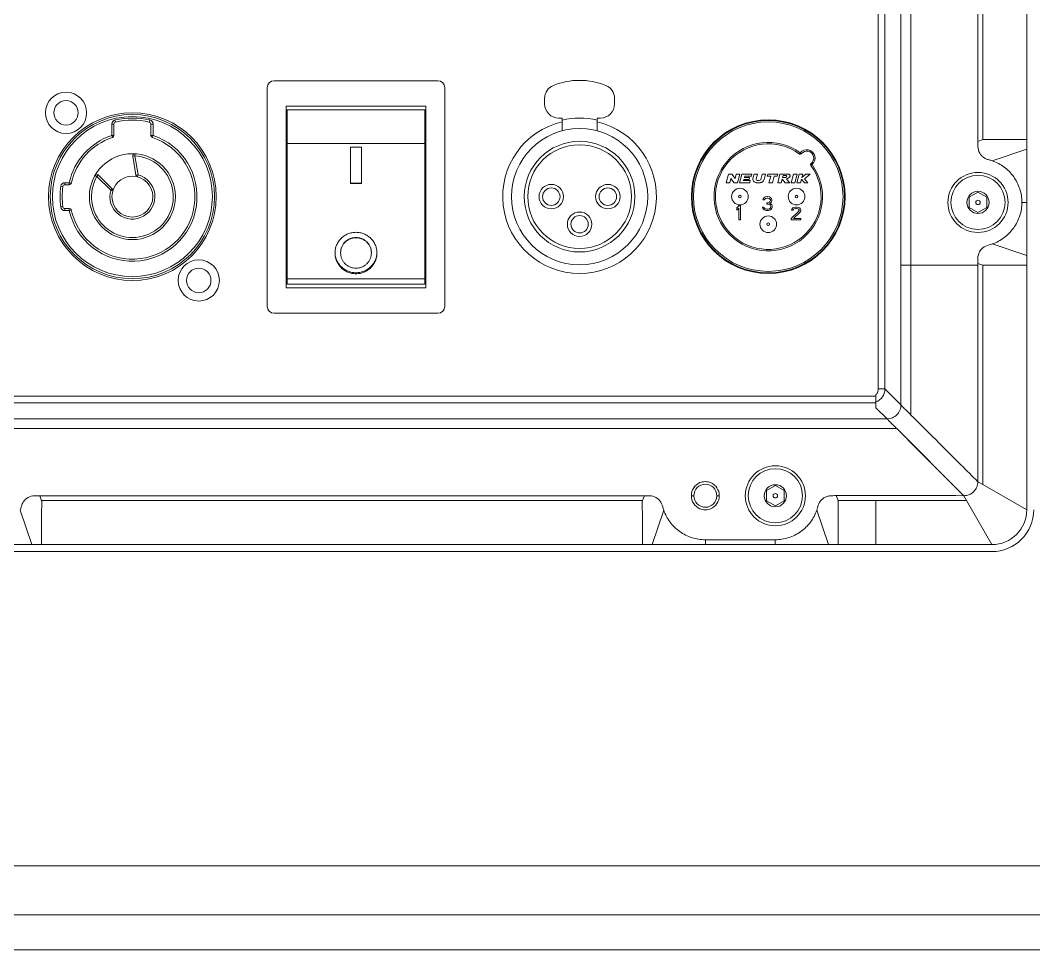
# Model space of a CAD drawing. Header units: millimetres. Extents: x 0 to 3564, y 0 to 2520.
# Drawn here: x 2498.1 to 2643.2, y 974.5 to 1107.5 of the extents above; entities that cross this region are included whole.
import ezdxf

# ---------------------------------------------------------------- set-up
doc = ezdxf.new("R2010")
doc.units = ezdxf.units.MM
doc.layers.get('0').update_dxf_attribs({"lineweight": 13})

# ---------------------------------------------------------------- blocks, each defined once
blk = doc.blocks.new('A$C026F559B')
for p, q in [((11.55, -21.91), (10.28, -22.64)), ((10.28, -24.11), (10.28, -22.64)), ((12.82, -22.64), (11.55, -21.91)), ((12.82, -22.64), (12.82, -24.11)), ((10.28, -24.11), (11.55, -24.84)), ((11.55, -24.84), (12.82, -24.11))]:
    blk.add_line(p, q)
for radius in [4.3, 3.88, 1.59, 0.317]:
    blk.add_circle((11.55, -23.38), radius)

msp = doc.modelspace()

# ---------------------------------------------------------------- linework, layer by layer
for p, q in [((2642.18, 1390.47), (2642.18, 1072.47)), ((2620.92, 1054.76), (2620.92, 1217.47)), ((2621.88, 1054.76), (2621.88, 1217.47)), ((2625.57, 1217.07), (2625.57, 1072.47)), ((2624.18, 1181.47), (2624.18, 1072.47)), ((2635.18, 1162.76), (2635.18, 1090.2)), ((2635.88, 1090.47), (2635.88, 1162.49)), ((2557.88, 1098.89), (2534.48, 1098.89)), ((2533.48, 1097.89), (2533.48, 1066.59)), ((2558.88, 1066.59), (2558.88, 1097.89)), ((2556.18, 1095.24), (2536.18, 1095.24)), ((2536.18, 1095.24), (2536.18, 1069.24)), ((2556.18, 1069.24), (2556.18, 1095.24)), ((2573.18, 1095.54), (2573.18, 1096.36)), ((2583.18, 1096.36), (2583.18, 1095.54)), ((2536.33, 1094.74), (2556.03, 1094.74)), ((2536.33, 1094.74), (2536.33, 1069.74)), ((2556.03, 1069.74), (2556.03, 1094.74)), ((2511.53, 1092.68), (2511.23, 1092.68)), ((2511.23, 1091.06), (2511.23, 1092.68)), ((2511.53, 1092.68), (2511.53, 1091.06)), ((2511.76, 1092.97), (2511.69, 1093.27)), ((2516.59, 1092.97), (2516.66, 1093.27)), ((2517.13, 1092.68), (2516.83, 1092.68)), ((2516.83, 1091.06), (2516.83, 1092.68)), ((2517.13, 1092.68), (2517.13, 1091.06)), ((2575.68, 1093.54), (2575.18, 1093.54)), ((2575.68, 1093.26), (2575.68, 1093.54)), ((2575.68, 1093.26), (2575.68, 1091.72)), ((2581.18, 1093.54), (2580.68, 1093.54)), ((2580.68, 1093.54), (2580.68, 1093)), ((2580.68, 1091.72), (2580.68, 1093)), ((2608.58, 1092.65), (2608.58, 1092.69)), ((2511.23, 1091.06), (2511.53, 1091.06)), ((2511.32, 1090.78), (2511.23, 1091.06)), ((2516.83, 1091.06), (2517.13, 1091.06)), ((2517.03, 1090.78), (2517.13, 1091.06)), ((2556.03, 1089.91), (2536.33, 1089.91)), ((2546.98, 1089.39), (2545.38, 1089.39)), ((2545.38, 1084.17), (2545.38, 1089.39)), ((2546.98, 1089.39), (2546.98, 1084.17)), ((2635.88, 1090.47), (2635.18, 1090.2)), ((2635.88, 1090.47), (2642.18, 1090.47)), ((2514.53, 1088.13), (2514.24, 1088.08)), ((2514.69, 1085.36), (2514.24, 1088.08)), ((2514.55, 1088.43), (2514.53, 1088.13)), ((2514.99, 1085.41), (2514.53, 1088.13)), ((2609.63, 1088.39), (2609.75, 1088.55)), ((2609.75, 1088.55), (2609.91, 1088.43)), ((2642.18, 1089.09), (2637.25, 1087.43)), ((2611.44, 1086.87), (2611.28, 1086.75)), ((2611.31, 1087.03), (2611.44, 1086.87)), ((2508.83, 1085.33), (2509.09, 1085.19)), ((2509.3, 1085.4), (2509.09, 1085.19)), ((2509.09, 1085.19), (2511.08, 1083.2)), ((2509.3, 1085.4), (2511.29, 1083.41)), ((2514.69, 1085.36), (2514.99, 1085.41)), ((2514.91, 1085.12), (2514.99, 1085.41)), ((2599.5, 1085.5), (2599.18, 1084.29)), ((2599.98, 1085.5), (2599.5, 1085.5)), ((2600.44, 1084.9), (2599.98, 1085.5)), ((2600.6, 1085.5), (2600.44, 1084.9)), ((2601.1, 1085.5), (2600.6, 1085.5)), ((2600.78, 1084.29), (2601.1, 1085.5)), ((2601.4, 1085.5), (2601.08, 1084.29)), ((2602.85, 1085.5), (2601.4, 1085.5)), ((2601.78, 1085.04), (2601.82, 1085.21)), ((2602.5, 1085.04), (2601.78, 1085.04)), ((2601.82, 1085.21), (2602.77, 1085.21)), ((2602.43, 1084.75), (2602.5, 1085.04)), ((2602.77, 1085.21), (2602.85, 1085.5)), ((2603.15, 1085.5), (2602.99, 1084.9)), ((2603.65, 1085.5), (2603.15, 1085.5)), ((2603.47, 1084.83), (2603.65, 1085.5)), ((2604.3, 1085.5), (2604.1, 1084.76)), ((2604.8, 1085.5), (2604.3, 1085.5)), ((2604.59, 1084.74), (2604.8, 1085.5)), ((2605.1, 1085.5), (2605.02, 1085.21)), ((2605.02, 1085.21), (2605.53, 1085.21)), ((2606.55, 1085.5), (2605.1, 1085.5)), ((2605.53, 1085.21), (2605.28, 1084.29)), ((2605.78, 1084.29), (2606.03, 1085.21)), ((2606.03, 1085.21), (2606.47, 1085.21)), ((2606.47, 1085.21), (2606.55, 1085.5)), ((2606.85, 1085.5), (2606.53, 1084.29)), ((2608.06, 1085.5), (2606.85, 1085.5)), ((2607.22, 1085.02), (2607.3, 1085.31)), ((2607.22, 1085.02), (2607.58, 1085.02)), ((2607.78, 1085.31), (2607.3, 1085.31)), ((2607.58, 1085.02), (2607.62, 1085.02)), ((2607.62, 1085.02), (2607.65, 1085.03)), ((2607.65, 1085.03), (2607.69, 1085.04)), ((2607.71, 1085.05), (2607.69, 1085.04)), ((2607.74, 1085.06), (2607.71, 1085.05)), ((2607.76, 1085.08), (2607.74, 1085.06)), ((2607.78, 1085.09), (2607.76, 1085.08)), ((2607.79, 1085.3), (2607.78, 1085.31)), ((2607.79, 1085.12), (2607.78, 1085.09)), ((2607.8, 1085.29), (2607.79, 1085.3)), ((2607.8, 1085.14), (2607.79, 1085.12)), ((2607.81, 1085.28), (2607.8, 1085.29)), ((2607.8, 1085.14), (2607.81, 1085.16)), ((2607.82, 1085.27), (2607.81, 1085.28)), ((2607.81, 1085.16), (2607.82, 1085.18)), ((2607.82, 1085.25), (2607.82, 1085.27)), ((2607.82, 1085.23), (2607.82, 1085.25)), ((2607.82, 1085.21), (2607.82, 1085.23)), ((2607.82, 1085.2), (2607.82, 1085.21)), ((2607.82, 1085.18), (2607.82, 1085.2)), ((2607.95, 1084.89), (2608.03, 1084.92)), ((2608.03, 1084.92), (2608.09, 1084.96)), ((2608.1, 1085.5), (2608.06, 1085.5)), ((2608.09, 1084.96), (2608.15, 1085)), ((2608.14, 1085.5), (2608.1, 1085.5)), ((2608.18, 1085.48), (2608.14, 1085.5)), ((2608.15, 1085), (2608.2, 1085.04)), ((2608.22, 1085.46), (2608.18, 1085.48)), ((2608.2, 1085.04), (2608.24, 1085.09)), ((2608.25, 1085.43), (2608.22, 1085.46)), ((2608.24, 1085.09), (2608.27, 1085.14)), ((2608.27, 1085.4), (2608.25, 1085.43)), ((2608.29, 1085.37), (2608.27, 1085.4)), ((2608.27, 1085.14), (2608.29, 1085.19)), ((2608.3, 1085.33), (2608.29, 1085.37)), ((2608.29, 1085.19), (2608.3, 1085.24)), ((2608.31, 1085.28), (2608.3, 1085.33)), ((2608.3, 1085.24), (2608.31, 1085.28)), ((2608.8, 1085.5), (2608.48, 1084.29)), ((2609.3, 1085.5), (2608.8, 1085.5)), ((2608.98, 1084.29), (2609.3, 1085.5)), ((2609.6, 1085.5), (2609.28, 1084.29)), ((2610.11, 1085.5), (2609.6, 1085.5)), ((2609.98, 1085.03), (2610.11, 1085.5)), ((2610.58, 1085.5), (2609.98, 1085.03)), ((2610.35, 1084.86), (2611.18, 1085.5)), ((2611.18, 1085.5), (2610.58, 1085.5)), ((2504.23, 1083.74), (2503.93, 1083.78)), ((2504.53, 1084.29), (2505.15, 1084.29)), ((2504.53, 1084.29), (2504.53, 1083.99)), ((2505.15, 1083.99), (2504.53, 1083.99)), ((2505.44, 1084.23), (2505.15, 1084.29)), ((2505.15, 1083.99), (2505.15, 1084.29)), ((2545.38, 1084.22), (2546.98, 1084.22)), ((2545.38, 1084.17), (2546.98, 1084.17)), ((2599.18, 1084.29), (2599.68, 1084.29)), ((2599.68, 1084.29), (2599.84, 1084.89)), ((2599.84, 1084.89), (2600.29, 1084.29)), ((2600.29, 1084.29), (2600.78, 1084.29)), ((2601.08, 1084.29), (2602.53, 1084.29)), ((2601.65, 1084.58), (2601.7, 1084.75)), ((2602.61, 1084.58), (2601.65, 1084.58)), ((2601.7, 1084.75), (2602.43, 1084.75)), ((2602.53, 1084.29), (2602.61, 1084.58)), ((2603.46, 1084.29), (2604.01, 1084.29)), ((2603.86, 1084.58), (2603.66, 1084.58)), ((2605.28, 1084.29), (2605.78, 1084.29)), ((2606.53, 1084.29), (2607.03, 1084.29)), ((2607.03, 1084.29), (2607.16, 1084.81)), ((2607.16, 1084.81), (2607.61, 1084.29)), ((2607.61, 1084.29), (2608.26, 1084.29)), ((2607.81, 1084.81), (2607.95, 1084.89)), ((2608.26, 1084.29), (2607.81, 1084.81)), ((2608.48, 1084.29), (2608.98, 1084.29)), ((2609.28, 1084.29), (2609.78, 1084.29)), ((2609.78, 1084.29), (2609.92, 1084.81)), ((2609.92, 1084.81), (2610.37, 1084.29)), ((2610.85, 1084.29), (2610.35, 1084.86)), ((2610.37, 1084.29), (2610.85, 1084.29)), ((2511.08, 1083.2), (2511.29, 1083.41)), ((2511.37, 1083.11), (2511.08, 1083.2)), ((2594.28, 1083.08), (2594.28, 1082.29)), ((2604.6, 1082.17), (2604.45, 1081.99)), ((2604.75, 1082.25), (2604.6, 1082.17)), ((2604.68, 1081.95), (2604.79, 1082.04)), ((2605.01, 1082.29), (2604.75, 1082.25)), ((2604.79, 1082.04), (2604.98, 1082.08)), ((2604.98, 1082.08), (2605.13, 1082.08)), ((2605.09, 1082.29), (2605.01, 1082.29)), ((2605.35, 1082.25), (2605.09, 1082.29)), ((2605.13, 1082.08), (2605.31, 1082.04)), ((2605.31, 1082.04), (2605.43, 1081.95)), ((2605.5, 1082.17), (2605.35, 1082.25)), ((2605.65, 1081.99), (2605.5, 1082.17)), ((2616.08, 1081.51), (2616.08, 1082.29)), ((2504.23, 1080.85), (2503.93, 1080.81)), ((2504.53, 1080.59), (2505.15, 1080.59)), ((2504.53, 1080.59), (2504.53, 1080.29)), ((2505.15, 1080.29), (2505.15, 1080.59)), ((2600.95, 1080.99), (2600.68, 1080.69)), ((2600.68, 1080.69), (2600.68, 1080.35)), ((2600.68, 1080.35), (2600.95, 1080.65)), ((2601.23, 1080.99), (2600.95, 1080.99)), ((2600.95, 1080.65), (2600.95, 1078.99)), ((2601.23, 1078.99), (2601.23, 1080.99)), ((2604.56, 1080.76), (2604.38, 1080.76)), ((2604.38, 1080.76), (2604.41, 1080.63)), ((2604.45, 1081.99), (2604.41, 1081.82)), ((2604.41, 1081.82), (2604.6, 1081.82)), ((2604.41, 1080.63), (2604.49, 1080.51)), ((2604.6, 1080.68), (2604.56, 1080.76)), ((2604.6, 1081.82), (2604.68, 1081.95)), ((2604.68, 1080.59), (2604.6, 1080.68)), ((2604.75, 1080.55), (2604.68, 1080.59)), ((2605.13, 1081.4), (2604.98, 1081.4)), ((2604.98, 1081.4), (2604.98, 1081.23)), ((2604.98, 1081.23), (2605.13, 1081.23)), ((2605.35, 1081.48), (2605.13, 1081.4)), ((2605.13, 1081.23), (2605.35, 1081.19)), ((2605.43, 1081.57), (2605.35, 1081.48)), ((2605.35, 1081.19), (2605.46, 1081.1)), ((2605.43, 1080.59), (2605.35, 1080.55)), ((2605.43, 1081.95), (2605.5, 1081.82)), ((2605.5, 1081.74), (2605.43, 1081.57)), ((2605.43, 1081.31), (2605.58, 1081.44)), ((2605.61, 1081.23), (2605.43, 1081.31)), ((2605.5, 1080.68), (2605.43, 1080.59)), ((2605.46, 1081.1), (2605.54, 1080.93)), ((2605.5, 1081.82), (2605.5, 1081.74)), ((2605.54, 1080.76), (2605.5, 1080.68)), ((2605.54, 1080.93), (2605.54, 1080.76)), ((2605.58, 1081.44), (2605.65, 1081.57)), ((2605.69, 1081.1), (2605.61, 1081.23)), ((2605.61, 1080.51), (2605.69, 1080.63)), ((2605.69, 1081.82), (2605.65, 1081.99)), ((2605.65, 1081.57), (2605.69, 1081.74)), ((2605.69, 1081.74), (2605.69, 1081.82)), ((2605.73, 1080.93), (2605.69, 1081.1)), ((2605.69, 1080.63), (2605.73, 1080.76)), ((2605.73, 1080.76), (2605.73, 1080.93)), ((2608.7, 1080.68), (2608.55, 1080.52)), ((2608.85, 1080.75), (2608.7, 1080.68)), ((2609.11, 1080.79), (2608.85, 1080.75)), ((2608.89, 1080.56), (2609.08, 1080.6)), ((2609.08, 1080.6), (2609.23, 1080.6)), ((2609.26, 1080.79), (2609.11, 1080.79)), ((2609.23, 1080.6), (2609.41, 1080.56)), ((2609.49, 1080.75), (2609.26, 1080.79)), ((2609.64, 1080.68), (2609.49, 1080.75)), ((2609.79, 1080.52), (2609.64, 1080.68)), ((2505.15, 1080.29), (2504.53, 1080.29)), ((2505.44, 1080.36), (2505.15, 1080.29)), ((2604.49, 1080.51), (2604.6, 1080.42)), ((2604.6, 1080.42), (2604.75, 1080.34)), ((2604.94, 1080.51), (2604.75, 1080.55)), ((2604.75, 1080.34), (2604.9, 1080.29)), ((2604.9, 1080.29), (2605.2, 1080.29)), ((2605.16, 1080.51), (2604.94, 1080.51)), ((2605.35, 1080.55), (2605.16, 1080.51)), ((2605.2, 1080.29), (2605.35, 1080.34)), ((2605.35, 1080.34), (2605.5, 1080.42)), ((2605.5, 1080.42), (2605.61, 1080.51)), ((2609.53, 1080.14), (2608.48, 1079.18)), ((2608.48, 1079.18), (2608.48, 1078.99)), ((2608.55, 1080.52), (2608.51, 1080.37)), ((2608.51, 1080.37), (2608.7, 1080.37)), ((2608.7, 1080.37), (2608.78, 1080.49)), ((2608.78, 1080.49), (2608.89, 1080.56)), ((2608.78, 1079.18), (2609.71, 1080.03)), ((2609.83, 1079.18), (2608.78, 1079.18)), ((2609.41, 1080.56), (2609.53, 1080.49)), ((2609.53, 1080.49), (2609.6, 1080.37)), ((2609.6, 1080.29), (2609.53, 1080.14)), ((2609.6, 1080.37), (2609.6, 1080.29)), ((2609.71, 1080.03), (2609.79, 1080.14)), ((2609.83, 1080.37), (2609.79, 1080.52)), ((2609.79, 1080.14), (2609.83, 1080.29)), ((2609.83, 1080.29), (2609.83, 1080.37)), ((2609.83, 1078.99), (2609.83, 1079.18)), ((2600.95, 1078.99), (2601.23, 1078.99)), ((2608.48, 1078.99), (2609.83, 1078.99)), ((2642.18, 1073.84), (2637.25, 1075.51)), ((2624.18, 1072.47), (2635.18, 1072.47)), ((2624.18, 1072.47), (2624.18, 1052.47)), ((2625.57, 1072.47), (2625.57, 1051.07)), ((2635.18, 1072.74), (2635.88, 1072.47)), ((2635.18, 1072.47), (2635.18, 1072.74)), ((2635.18, 1041.47), (2635.18, 1072.47)), ((2642.19, 1072.47), (2635.87, 1072.47)), ((2635.88, 1072.47), (2635.88, 1041.07)), ((2642.19, 1072.47), (2642.19, 1037.47)), ((2556.03, 1070.51), (2536.33, 1070.51)), ((2536.18, 1069.24), (2556.18, 1069.24)), ((2556.03, 1069.74), (2536.33, 1069.74)), ((2534.48, 1065.59), (2557.88, 1065.59)), ((2621.88, 1054.76), (2620.92, 1054.76)), ((2624.18, 1052.47), (2621.88, 1054.76)), ((2467.78, 1053.73), (2620.58, 1053.73)), ((2620.58, 1053.73), (2620.58, 1053.95)), ((2620.58, 1052.17), (2620.58, 1053.78)), ((2467.78, 1052.76), (2620.58, 1052.76)), ((2620.57, 1052.07), (2622.18, 1050.47)), ((2596.18, 1050.47), (2492.18, 1050.47)), ((2605.18, 1050.47), (2596.18, 1050.47)), ((2620.58, 1050.47), (2605.18, 1050.47)), ((2622.18, 1050.47), (2620.58, 1050.47)), ((2623.57, 1049.08), (2464.79, 1049.08)), ((2623.57, 1049.08), (2633.18, 1039.47)), ((2635.88, 1041.07), (2635.18, 1041.47)), ((2642.19, 1037.47), (2635.87, 1041.07)), ((2501.18, 1039.47), (2500.91, 1039.47)), ((2501.18, 1038.76), (2500.91, 1039.47)), ((2587.18, 1039.47), (2501.18, 1039.47)), ((2501.18, 1038.77), (2587.18, 1038.77)), ((2587.18, 1038.77), (2587.45, 1039.47)), ((2587.18, 1039.47), (2587.45, 1039.47)), ((2594.53, 1039.47), (2594.18, 1039.47)), ((2597.83, 1039.47), (2598.18, 1039.47)), ((2615.18, 1038.77), (2614.9, 1039.48)), ((2615.18, 1038.77), (2620.58, 1038.77)), ((2620.58, 1038.77), (2633.57, 1038.77)), ((2620.58, 1038.77), (2620.58, 1032.47)), ((2633.18, 1039.47), (2633.57, 1038.77)), ((2633.57, 1038.77), (2637.18, 1032.47)), ((2499.8, 1032.47), (2498.13, 1037.4)), ((2588.55, 1032.47), (2590.22, 1037.4)), ((2613.8, 1032.47), (2612.13, 1037.4)), ((2615.18, 1037.47), (2615.18, 1032.47)), ((2596.18, 1033.17), (2606.18, 1033.17)), ((2596.18, 1033.17), (2596.18, 1032.47)), ((2606.18, 1032.47), (2606.18, 1033.17)), ((2637.18, 1032.47), (2451.18, 1032.47)), ((2451.18, 1031.47), (2637.18, 1031.47)), ((2311.68, 986.46), (2776.68, 986.46)), ((2316.68, 979.46), (2771.68, 979.46)), ((2316.68, 974.46), (2771.68, 974.46))]:
    msp.add_line(p, q)
msp.add_lwpolyline([(2623.57, 1049.08), (2626.69, 1045.96), (2629.9, 1042.75), (2633.18, 1039.47)])
for centre, radius in [((2504.68, 1094.29), 2.95), ((2504.68, 1094.29), 1.75), ((2514.18, 1082.29), 12), ((2514.18, 1082.29), 11.75), ((2514.18, 1082.29), 11.45), ((2605.18, 1082.29), 11), ((2605.18, 1082.29), 10.9), ((2605.18, 1082.29), 10.7), ((2578.18, 1082.29), 9.75), ((2578.18, 1082.29), 7.92), ((2578.18, 1082.29), 7.42), ((2514.18, 1082.29), 6.15), ((2514.18, 1082.29), 2.92), ((2574.13, 1082.29), 1.75), ((2574.13, 1082.29), 1.25), ((2582.23, 1082.29), 1.75), ((2582.23, 1082.29), 1.25), ((2601.13, 1082.29), 1.19), ((2609.23, 1082.29), 1.19), ((2601.13, 1082.29), 0.19), ((2609.23, 1082.29), 0.19), ((2578.18, 1078.34), 1.75), ((2578.18, 1078.34), 1.25), ((2605.18, 1078.34), 1.19), ((2605.18, 1078.34), 0.19), ((2523.68, 1070.29), 2.95), ((2523.68, 1070.29), 1.75), ((2596.18, 1039.47), 1.65)]:
    msp.add_circle(centre, radius)
for centre, radius, start, end in [((2534.48, 1097.89), 1, 90, 180), ((2557.88, 1097.89), 1, 0, 90), ((2575.18, 1096.36), 2, 112.0243, 180), ((2578.18, 1088.94), 10, 67.9757, 112.0243), ((2581.18, 1096.36), 2, 0, 67.9757), ((2575.18, 1095.54), 2, 180, 270), ((2581.18, 1095.54), 2, 270, 0), ((2511.83, 1092.68), 0.6, 102.7476, 180), ((2511.83, 1092.68), 0.3, 102.7476, 180), ((2514.18, 1082.29), 11.25, 77.2524, 102.7476), ((2514.18, 1082.29), 10.95, 77.2524, 102.7476), ((2516.53, 1092.68), 0.3, 0, 77.2524), ((2516.53, 1092.68), 0.6, 0, 77.2524), ((2578.18, 1082.29), 11, 103.1366, 76.8634), ((2578.18, 1082.29), 11.25, 77.1604, 102.8396), ((2514.18, 1082.29), 9.25, 108.5976, 167.5131), ((2514.18, 1082.29), 9.25, 192.4869, 71.4024), ((2514.18, 1082.29), 8.95, 192.4869, 71.4024), ((2514.18, 1082.29), 8.95, 108.5976, 167.5131), ((2511.23, 1091.06), 0.3, 288.5976, 0), ((2517.13, 1091.06), 0.3, 180, 251.4024), ((2605.18, 1082.29), 7.76, 53.8428, 36.1573), ((2605.18, 1082.29), 7.56, 53.8427, 36.1573), ((2514.18, 1082.29), 5.85, 150.3644, 86.5075), ((2514.53, 1088.13), 0.3, 86.5075, 189.5279), ((2609.75, 1088.55), 0.2, 233.8427, 321.5371), ((2610.69, 1087.81), 1.2, 308.4622, 141.5372), ((2610.69, 1087.81), 1, 308.4629, 141.5371), ((2611.44, 1086.87), 0.2, 128.4629, 216.1573), ((2509.09, 1085.19), 0.3, 45, 150.3644), ((2514.18, 1082.29), 3.22, 163.7259, 75.4059), ((2514.99, 1085.41), 0.3, 189.5279, 255.4059), ((2514.18, 1082.29), 10.35, 171.7444, 188.2556), ((2504.53, 1083.69), 0.6, 90, 171.7444), ((2514.18, 1082.29), 10.05, 171.7444, 188.2556), ((2504.53, 1083.69), 0.3, 90, 171.7444), ((2505.15, 1084.29), 0.3, 270, 347.5131), ((2603.46, 1084.78), 0.484, 165, 270), ((2603.66, 1084.78), 0.194, 165, 270), ((2603.86, 1084.82), 0.242, 270, 345), ((2604.01, 1084.9), 0.605, 270, 345), ((2511.08, 1083.2), 0.3, 343.7259, 45), ((2504.53, 1080.89), 0.6, 188.2556, 270), ((2504.53, 1080.89), 0.3, 188.2556, 270), ((2505.15, 1080.29), 0.3, 12.4869, 90), ((2641.83, 1093.98), 12.52, 268.3986, 271.6018), ((2534.48, 1066.59), 1, 180, 270), ((2557.88, 1066.59), 1, 270, 0), ((2623.58, -597.03), 1636.53, 89.6641, 90.30385), ((2637.18, 1037.47), 6, 270.0037, 0.0002), ((2637.18, 1037.47), 5, 270.0002, 0)]:
    msp.add_arc(centre, radius, start, end)
for points, knots in [([(2635.18, 1090.2), (2635.18, 1089.88), (2635.13, 1089.22), (2635.44, 1088.43), (2635.9, 1087.96), (2636.31, 1087.7), (2636.78, 1087.55), (2637.1, 1087.48), (2637.25, 1087.43)], [0, 0, 0, 0, 0.250064, 0.499064, 0.624695, 0.750211, 0.875082, 1, 1, 1, 1]), ([(2641.48, 1081.47), (2641.48, 1082.12), (2641.27, 1083.42), (2640.39, 1085.18), (2639.02, 1086.59), (2637.86, 1087.21), (2637.25, 1087.43)], [0, 0, 0, 0, 0.25059, 0.500542, 0.750043, 1, 1, 1, 1]), ([(2641.48, 1081.47), (2641.48, 1080.82), (2641.27, 1079.52), (2640.39, 1077.76), (2639.01, 1076.35), (2637.86, 1075.73), (2637.25, 1075.51)], [0, 0, 0, 0, 0.250598, 0.50056, 0.750003, 1, 1, 1, 1]), ([(2546.18, 1077.18), (2545.98, 1077.18), (2545.59, 1077.14), (2545.02, 1076.97), (2544.5, 1076.7), (2544.04, 1076.33), (2543.67, 1075.88), (2543.39, 1075.37), (2543.22, 1074.81), (2543.18, 1074.42), (2543.18, 1074.23)], [0, 0, 0, 0, 0.126054, 0.251929, 0.377443, 0.502533, 0.627217, 0.751586, 0.875792, 1, 1, 1, 1]), ([(2546.18, 1076.44), (2546.03, 1076.44), (2545.74, 1076.41), (2545.33, 1076.29), (2544.95, 1076.09), (2544.61, 1075.82), (2544.34, 1075.5), (2544.13, 1075.13), (2544, 1074.73), (2543.98, 1074.45), (2543.98, 1074.31)], [0, 0, 0, 0, 0.126882, 0.253508, 0.379578, 0.504962, 0.629586, 0.753514, 0.876904, 1, 1, 1, 1]), ([(2546.18, 1076.4), (2546.03, 1076.4), (2545.74, 1076.37), (2545.33, 1076.24), (2544.95, 1076.04), (2544.61, 1075.77), (2544.33, 1075.44), (2544.13, 1075.06), (2544, 1074.65), (2543.98, 1074.37), (2543.98, 1074.23)], [0, 0, 0, 0, 0.126, 0.251853, 0.377359, 0.502475, 0.627193, 0.751599, 0.875817, 1, 1, 1, 1]), ([(2549.18, 1074.23), (2549.18, 1074.42), (2549.14, 1074.81), (2548.97, 1075.37), (2548.69, 1075.88), (2548.31, 1076.33), (2547.85, 1076.7), (2547.33, 1076.97), (2546.77, 1077.14), (2546.37, 1077.18), (2546.18, 1077.18)], [0, 0, 0, 0, 0.124207, 0.248413, 0.372781, 0.497462, 0.622554, 0.74807, 0.873946, 1, 1, 1, 1]), ([(2548.38, 1074.31), (2548.38, 1074.45), (2548.35, 1074.73), (2548.22, 1075.13), (2548.02, 1075.5), (2547.74, 1075.82), (2547.41, 1076.09), (2547.02, 1076.29), (2546.61, 1076.41), (2546.32, 1076.44), (2546.18, 1076.44)], [0, 0, 0, 0, 0.123094, 0.246481, 0.370407, 0.495032, 0.620418, 0.746489, 0.873118, 1, 1, 1, 1]), ([(2548.38, 1074.23), (2548.38, 1074.37), (2548.35, 1074.65), (2548.22, 1075.06), (2548.02, 1075.44), (2547.74, 1075.77), (2547.41, 1076.04), (2547.02, 1076.24), (2546.61, 1076.37), (2546.32, 1076.4), (2546.18, 1076.4)], [0, 0, 0, 0, 0.124183, 0.248401, 0.372806, 0.497525, 0.622642, 0.748149, 0.874001, 1, 1, 1, 1]), ([(2635.18, 1072.74), (2635.18, 1073.06), (2635.12, 1073.72), (2635.5, 1074.65), (2636.29, 1075.31), (2636.94, 1075.4), (2637.25, 1075.51)], [0, 0, 0, 0, 0.251007, 0.500259, 0.749204, 1, 1, 1, 1]), ([(2546.18, 1071.4), (2545.98, 1071.4), (2545.6, 1071.43), (2545.04, 1071.59), (2544.53, 1071.86), (2544.07, 1072.21), (2543.7, 1072.64), (2543.41, 1073.13), (2543.23, 1073.67), (2543.18, 1074.04), (2543.18, 1074.23)], [0, 0, 0, 0, 0.126853, 0.253446, 0.379513, 0.504907, 0.629558, 0.753513, 0.876917, 1, 1, 1, 1]), ([(2543.18, 1074.23), (2543.18, 1074.03), (2543.22, 1073.64), (2543.39, 1073.08), (2543.67, 1072.57), (2544.04, 1072.11), (2544.5, 1071.74), (2545.02, 1071.46), (2545.59, 1071.29), (2545.98, 1071.25), (2546.18, 1071.25)], [0, 0, 0, 0, 0.124028, 0.248321, 0.372934, 0.497875, 0.623119, 0.748606, 0.874269, 1, 1, 1, 1]), ([(2543.98, 1074.23), (2543.98, 1074.09), (2544, 1073.8), (2544.13, 1073.39), (2544.33, 1073.01), (2544.61, 1072.68), (2544.95, 1072.4), (2545.33, 1072.2), (2545.74, 1072.07), (2546.03, 1072.05), (2546.18, 1072.05)], [0, 0, 0, 0, 0.124051, 0.248333, 0.372917, 0.497826, 0.623055, 0.748541, 0.874238, 1, 1, 1, 1]), ([(2546.18, 1072.05), (2546.32, 1072.05), (2546.61, 1072.07), (2547.02, 1072.2), (2547.41, 1072.4), (2547.74, 1072.68), (2548.02, 1073.01), (2548.22, 1073.39), (2548.35, 1073.8), (2548.38, 1074.09), (2548.38, 1074.23)], [0, 0, 0, 0, 0.125764, 0.25146, 0.376944, 0.502171, 0.627079, 0.751664, 0.875947, 1, 1, 1, 1]), ([(2546.18, 1071.25), (2546.37, 1071.25), (2546.77, 1071.29), (2547.33, 1071.46), (2547.86, 1071.74), (2548.31, 1072.11), (2548.69, 1072.57), (2548.97, 1073.08), (2549.14, 1073.64), (2549.18, 1074.03), (2549.18, 1074.23)], [0, 0, 0, 0, 0.125731, 0.251392, 0.376875, 0.502116, 0.62706, 0.751675, 0.875968, 1, 1, 1, 1]), ([(2549.18, 1074.23), (2549.17, 1074.04), (2549.12, 1073.67), (2548.94, 1073.13), (2548.66, 1072.64), (2548.28, 1072.21), (2547.83, 1071.86), (2547.31, 1071.59), (2546.75, 1071.43), (2546.37, 1071.4), (2546.18, 1071.4)], [0, 0, 0, 0, 0.123081, 0.246483, 0.370437, 0.495087, 0.620482, 0.74655, 0.873146, 1, 1, 1, 1]), ([(2620.58, 1052.89), (2620.95, 1053.02), (2621.63, 1053.54), (2621.88, 1054.36), (2621.88, 1054.76)], [0, 0, 0, 0, 0.500687, 1, 1, 1, 1]), ([(2620.92, 1054.76), (2620.93, 1054.61), (2620.88, 1054.3), (2620.69, 1054.05), (2620.58, 1053.95)], [0, 0, 0, 0, 0.500445, 1, 1, 1, 1]), ([(2620.57, 1052.07), (2620.57, 1052.08), (2620.56, 1052.1), (2620.59, 1052.13), (2620.58, 1052.16), (2620.58, 1052.17)], [0, 0, 0, 0, 0.24448, 0.630382, 1, 1, 1, 1]), ([(2624.18, 1052.47), (2624.18, 1052.21), (2624.07, 1051.68), (2623.63, 1051.02), (2622.96, 1050.57), (2622.44, 1050.47), (2622.18, 1050.47)], [0, 0, 0, 0, 0.25003, 0.500011, 0.749985, 1, 1, 1, 1]), ([(2625.57, 1051.07), (2625.27, 1051.38), (2624.79, 1051.83), (2624.33, 1052.29), (2624.18, 1052.47)], [0, 0, 0, 0, 0.65421, 1, 1, 1, 1]), ([(2622.18, 1050.47), (2622.23, 1050.42), (2622.39, 1050.26), (2622.7, 1049.95), (2623.1, 1049.54), (2623.41, 1049.23), (2623.57, 1049.08)], [0, 0, 0, 0, 0.110619, 0.347514, 0.655751, 1, 1, 1, 1]), ([(2635.18, 1041.47), (2634.37, 1042.28), (2632.36, 1044.29), (2629.16, 1047.49), (2626.75, 1049.88), (2625.56, 1051.07)], [0, 0, 0, 0, 0.251884, 0.628097, 1, 1, 1, 1]), ([(2596.94, 1041.34), (2596.7, 1041.44), (2596.18, 1041.54), (2595.65, 1041.44), (2595.41, 1041.34)], [0, 0, 0, 0, 0.499997, 1, 1, 1, 1]), ([(2635.18, 1041.47), (2635.18, 1041.21), (2635.07, 1040.68), (2634.63, 1040.02), (2633.96, 1039.57), (2633.44, 1039.47), (2633.18, 1039.47)], [0, 0, 0, 0, 0.249935, 0.49995, 0.749998, 1, 1, 1, 1]), ([(2595.41, 1041.34), (2595.05, 1041.19), (2594.41, 1040.66), (2594.17, 1039.86), (2594.18, 1039.47)], [0, 0, 0, 0, 0.499744, 1, 1, 1, 1]), ([(2598.18, 1039.47), (2598.18, 1039.86), (2597.94, 1040.66), (2597.3, 1041.19), (2596.94, 1041.34)], [0, 0, 0, 0, 0.500267, 1, 1, 1, 1]), ([(2500.91, 1039.47), (2500.58, 1039.46), (2499.93, 1039.52), (2499.14, 1039.21), (2498.67, 1038.75), (2498.41, 1038.33), (2498.26, 1037.87), (2498.19, 1037.55), (2498.13, 1037.4)], [0, 0, 0, 0, 0.25006, 0.499067, 0.624695, 0.750212, 0.875082, 1, 1, 1, 1]), ([(2501.18, 1038.76), (2501.18, 1038.76), (2501.16, 1038.74), (2501.17, 1038.7), (2501.2, 1038.68), (2501.22, 1038.67)], [0, 0, 0, 0, 0.255124, 0.493257, 1, 1, 1, 1]), ([(2501.22, 1038.67), (2501.19, 1037.64), (2501.17, 1036.08), (2501.18, 1034.02), (2501.19, 1032.98), (2501.18, 1032.47)], [0, 0, 0, 0, 0.500424, 0.750963, 1, 1, 1, 1]), ([(2587.14, 1038.69), (2587.16, 1038.69), (2587.19, 1038.71), (2587.2, 1038.75), (2587.18, 1038.76), (2587.18, 1038.77)], [0, 0, 0, 0, 0.507578, 0.743809, 1, 1, 1, 1]), ([(2587.18, 1032.47), (2587.16, 1032.99), (2587.17, 1034.02), (2587.18, 1036.09), (2587.16, 1037.65), (2587.14, 1038.69)], [0, 0, 0, 0, 0.249044, 0.49958, 1, 1, 1, 1]), ([(2587.45, 1039.47), (2587.77, 1039.46), (2588.43, 1039.52), (2589.36, 1039.14), (2590.01, 1038.36), (2590.11, 1037.7), (2590.22, 1037.4)], [0, 0, 0, 0, 0.251007, 0.500258, 0.749202, 1, 1, 1, 1]), ([(2594.18, 1039.47), (2594.17, 1039.08), (2594.41, 1038.28), (2595.05, 1037.75), (2595.41, 1037.6)], [0, 0, 0, 0, 0.500268, 1, 1, 1, 1]), ([(2596.94, 1037.6), (2597.3, 1037.75), (2597.94, 1038.28), (2598.18, 1039.08), (2598.18, 1039.47)], [0, 0, 0, 0, 0.499744, 1, 1, 1, 1]), ([(2612.13, 1037.4), (2612.19, 1037.55), (2612.26, 1037.87), (2612.4, 1038.33), (2612.67, 1038.75), (2613.02, 1039.09), (2613.45, 1039.33), (2614.09, 1039.5), (2614.58, 1039.47), (2614.9, 1039.48)], [0, 0, 0, 0, 0.1247, 0.249291, 0.374589, 0.500109, 0.625154, 0.750373, 1, 1, 1, 1]), ([(2615.21, 1038.69), (2615.19, 1038.69), (2615.16, 1038.71), (2615.16, 1038.75), (2615.17, 1038.76), (2615.18, 1038.77)], [0, 0, 0, 0, 0.506596, 0.744427, 1, 1, 1, 1]), ([(2596.18, 1033.17), (2595.53, 1033.17), (2594.22, 1033.37), (2592.46, 1034.25), (2591.06, 1035.63), (2590.44, 1036.79), (2590.22, 1037.4)], [0, 0, 0, 0, 0.250596, 0.500565, 0.750004, 1, 1, 1, 1]), ([(2595.41, 1037.6), (2595.65, 1037.5), (2596.18, 1037.39), (2596.7, 1037.5), (2596.94, 1037.6)], [0, 0, 0, 0, 0.499997, 1, 1, 1, 1]), ([(2606.18, 1033.17), (2606.82, 1033.17), (2608.13, 1033.37), (2609.89, 1034.25), (2611.29, 1035.63), (2611.92, 1036.79), (2612.13, 1037.4)], [0, 0, 0, 0, 0.250597, 0.500578, 0.750027, 1, 1, 1, 1])]:
    msp.add_open_spline(points, degree=3, knots=knots)
msp.add_open_spline([(2615.18, 1037.47), (2615.15, 1037.88), (2615.18, 1038.28), (2615.21, 1038.69)], degree=3)

# ---------------------------------------------------------------- block references
at = {"xscale": -1}
for p in [(2646.75, 1104.84), (2617.75, 1062.84)]:
    msp.add_blockref('A$C026F559B', p, dxfattribs=at)

doc.saveas('drawing.dxf')
